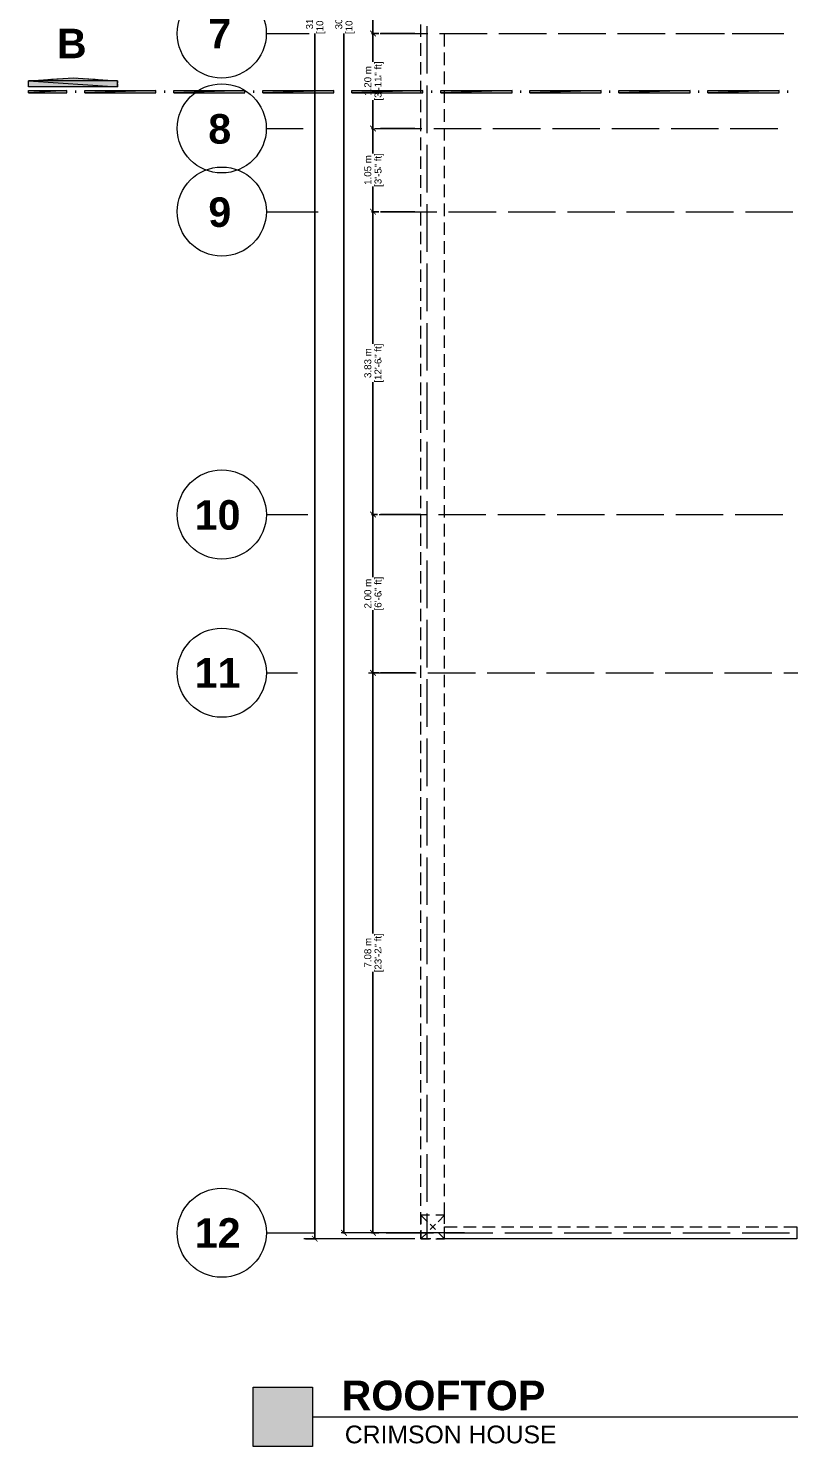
# Model space of a CAD drawing. Header units: metres. Extents: x 14 to 155, y 0 to 125.
# Drawn here: x 91.46 to 101.08, y 87.46 to 105.38 of the extents above; entities that cross this region are included whole.
import ezdxf

# ---------------------------------------------------------------- set-up
doc = ezdxf.new("R2010")
doc.units = ezdxf.units.M
doc.layers.get('Defpoints').update_dxf_attribs({"lineweight": 0})
for name, color, linetype in [('Edges', 7, 'Continuous'), ('PDF2_Solid Fills', 7, 'Continuous'), ('PDF2_Text', 255, 'Continuous'), ('PDF_Text', 255, 'Continuous')]:
    doc.layers.add(name, color=color, linetype=linetype)
doc.layers.add('PDF2_Geometry', color=7, linetype='Continuous', true_color=0xffbe80)
doc.styles.add('PDF Arial', font='arial.ttf')
doc.styles.add('PDF Arial Bold', font='arialbd.ttf')
doc.styles.add('TEXTS', font='swissl.ttf')
doc.dimstyles.new('Copy of DIMTEXT', dxfattribs={"dimscale": 0.3, "dimtxt": 0.22, "dimasz": 0.18, "dimexe": 0.05, "dimexo": 0.05, "dimgap": 0.05, "dimtad": 0, "dimzin": 1, "dimdsep": 46, "dimtxsty": 'TEXTS', "dimblk": 'ARCHTICK', "dimcen": 0.1, "dimclrd": 256, "dimclre": 6, "dimclrt": 7, "dimadec": 0, "dimazin": 0, "dimtfac": 0.15, "dimtix": 1, "dimtofl": 0, "dimtmove": 1, "dimatfit": 3, "dimldrblk": 'OPEN', "dimfxl": 0, "dimtolj": 1, "dimtzin": 0, "dimarcsym": 0})

# ---------------------------------------------------------------- blocks, each defined once
blk = doc.blocks.new('_ArchTick')
at = {"color": 0, "linetype": 'ByBlock', "const_width": 0.15}
blk.add_lwpolyline([(-0.5, -0.5), (0.5, 0.5)], dxfattribs=at)
blk = doc.blocks.new('*D64')
at = {"layer": 'Defpoints', "color": 0, "transparency": 16777216}
for p in [(94.943, 121.09), (94.944, 90.09), (95.081, 90.09)]:
    blk.add_point(p, dxfattribs=at)
at = {"layer": 'Edges', "color": 6, "lineweight": -2, "transparency": 16777216}
for p, q in [((94.963, 121.09), (95.101, 121.09)), ((94.964, 90.09), (95.101, 90.09))]:
    blk.add_line(p, q, dxfattribs=at)
at = {"layer": 'Edges', "lineweight": -2, "transparency": 16777216}
for p, q in [((95.081, 121.09), (95.081, 105.864)), ((95.081, 90.09), (95.081, 105.315))]:
    blk.add_line(p, q, dxfattribs=at)
at = {"layer": 'Edges', "lineweight": -2, "transparency": 16777216, "xscale": 0.072, "yscale": 0.072, "zscale": 0.072}
for p, rotation in [((95.081, 121.09), 90), ((95.081, 90.09), 270)]:
    blk.add_blockref('_ArchTick', p, dxfattribs=dict(at, rotation=rotation))
at = {"layer": 'Edges', "color": 7, "transparency": 16777216, "char_height": 0.088, "attachment_point": 5, "rotation": 90, "style": 'TEXTS'}
for s, insert in [('\\A1;31.00 m', (95.015, 105.59)), ('\\A1;[101\'-8{\\H0.15x;\\S1/2;}" ft]', (95.157, 105.59))]:
    blk.add_mtext(s, dxfattribs=dict(at, insert=insert))
blk = doc.blocks.new('_Open')
at = {"color": 0, "linetype": 'ByBlock', "lineweight": -2}
for p, q in [((-1, 0.17), (0, 0)), ((-1, -0.17), (0, 0)), ((0, 0), (-1, 0))]:
    blk.add_line(p, q, dxfattribs=at)
blk = doc.blocks.new('*D65')
at = {"layer": 'Defpoints', "color": 0, "transparency": 16777216}
for p in [(95.413, 121.014), (95.414, 90.165), (95.449, 90.165)]:
    blk.add_point(p, dxfattribs=at)
at = {"layer": 'Edges', "color": 6, "lineweight": -2, "transparency": 16777216}
for p, q in [((95.433, 121.014), (95.469, 121.014)), ((95.434, 90.165), (95.469, 90.165))]:
    blk.add_line(p, q, dxfattribs=at)
at = {"layer": 'Edges', "lineweight": -2, "transparency": 16777216}
for p, q in [((95.449, 121.014), (95.449, 105.864)), ((95.449, 90.165), (95.449, 105.315))]:
    blk.add_line(p, q, dxfattribs=at)
at = {"layer": 'Edges', "lineweight": -2, "transparency": 16777216, "xscale": 0.072, "yscale": 0.072, "zscale": 0.072}
for p, rotation in [((95.449, 121.014), 90), ((95.449, 90.165), 270)]:
    blk.add_blockref('_ArchTick', p, dxfattribs=dict(at, rotation=rotation))
at = {"layer": 'Edges', "color": 7, "transparency": 16777216, "char_height": 0.088, "attachment_point": 5, "rotation": 90, "style": 'TEXTS'}
for s, insert in [('\\A1;30.85 m', (95.384, 105.59)), ('\\A1;[101\'-2{\\H0.15x;\\S1/2;}" ft]', (95.526, 105.59))]:
    blk.add_mtext(s, dxfattribs=dict(at, insert=insert))
blk = doc.blocks.new('*D69')
at = {"layer": 'Defpoints', "color": 0, "transparency": 16777216}
for p in [(95.71, 106.493), (95.816, 105.315), (95.91, 105.315)]:
    blk.add_point(p, dxfattribs=at)
at = {"layer": 'Edges', "color": 6, "lineweight": -2, "transparency": 16777216}
for p, q in [((95.73, 106.493), (95.836, 106.493)), ((95.89, 105.315), (95.796, 105.315))]:
    blk.add_line(p, q, dxfattribs=at)
at = {"layer": 'Edges', "lineweight": -2, "transparency": 16777216}
for p, q in [((95.816, 106.493), (95.816, 106.146)), ((95.816, 105.315), (95.816, 105.662))]:
    blk.add_line(p, q, dxfattribs=at)
at = {"layer": 'Edges', "lineweight": -2, "transparency": 16777216, "xscale": 0.072, "yscale": 0.072, "zscale": 0.072}
for p, rotation in [((95.816, 106.493), 90), ((95.816, 105.315), 270)]:
    blk.add_blockref('_ArchTick', p, dxfattribs=dict(at, rotation=rotation))
at = {"layer": 'Edges', "color": 7, "transparency": 16777216, "char_height": 0.088, "attachment_point": 5, "rotation": 90, "style": 'TEXTS'}
for s, insert in [('\\A1;1.18 m', (95.751, 105.904)), ('\\A1;[3\'-10{\\H0.15x;\\S1/2;}" ft]', (95.893, 105.904))]:
    blk.add_mtext(s, dxfattribs=dict(at, insert=insert))
blk = doc.blocks.new('*D70')
at = {"layer": 'Defpoints', "color": 0, "transparency": 16777216}
for p in [(95.91, 105.315), (95.816, 104.116), (95.834, 104.116)]:
    blk.add_point(p, dxfattribs=at)
at = {"layer": 'Edges', "color": 6, "lineweight": -2, "transparency": 16777216}
for p, q in [((95.89, 105.315), (95.796, 105.315)), ((95.816, 104.116), (95.796, 104.116))]:
    blk.add_line(p, q, dxfattribs=at)
at = {"layer": 'Edges', "lineweight": -2, "transparency": 16777216}
for p, q in [((95.816, 105.315), (95.816, 104.958)), ((95.816, 104.116), (95.816, 104.474))]:
    blk.add_line(p, q, dxfattribs=at)
at = {"layer": 'Edges', "lineweight": -2, "transparency": 16777216, "xscale": 0.072, "yscale": 0.072, "zscale": 0.072}
for p, rotation in [((95.816, 105.315), 90), ((95.816, 104.116), 270)]:
    blk.add_blockref('_ArchTick', p, dxfattribs=dict(at, rotation=rotation))
at = {"layer": 'Edges', "color": 7, "transparency": 16777216, "char_height": 0.088, "attachment_point": 5, "rotation": 90, "style": 'TEXTS'}
for s, insert in [('\\A1;1.20 m', (95.751, 104.716)), ('\\A1;[3\'-11{\\H0.15x;\\S1/4;}" ft]', (95.893, 104.716))]:
    blk.add_mtext(s, dxfattribs=dict(at, insert=insert))
blk = doc.blocks.new('*D71')
at = {"layer": 'Defpoints', "color": 0, "transparency": 16777216}
for p in [(95.834, 104.116), (95.816, 103.065), (95.911, 103.065)]:
    blk.add_point(p, dxfattribs=at)
at = {"layer": 'Edges', "color": 6, "lineweight": -2, "transparency": 16777216}
for p, q in [((95.816, 104.116), (95.796, 104.116)), ((95.891, 103.065), (95.796, 103.065))]:
    blk.add_line(p, q, dxfattribs=at)
at = {"layer": 'Edges', "lineweight": -2, "transparency": 16777216}
for p, q in [((95.816, 104.116), (95.816, 103.8)), ((95.816, 103.065), (95.816, 103.381))]:
    blk.add_line(p, q, dxfattribs=at)
at = {"layer": 'Edges', "lineweight": -2, "transparency": 16777216, "xscale": 0.072, "yscale": 0.072, "zscale": 0.072}
for p, rotation in [((95.816, 104.116), 90), ((95.816, 103.065), 270)]:
    blk.add_blockref('_ArchTick', p, dxfattribs=dict(at, rotation=rotation))
at = {"layer": 'Edges', "color": 7, "transparency": 16777216, "char_height": 0.088, "attachment_point": 5, "rotation": 90, "style": 'TEXTS'}
for s, insert in [('\\A1;1.05 m', (95.751, 103.591)), ('\\A1;[3\'-5{\\H0.15x;\\S1/2;}" ft]', (95.893, 103.591))]:
    blk.add_mtext(s, dxfattribs=dict(at, insert=insert))
blk = doc.blocks.new('*D72')
at = {"layer": 'Defpoints', "color": 0, "transparency": 16777216}
for p in [(95.911, 103.065), (95.816, 99.239), (95.894, 99.239)]:
    blk.add_point(p, dxfattribs=at)
at = {"layer": 'Edges', "color": 6, "lineweight": -2, "transparency": 16777216}
for p, q in [((95.891, 103.065), (95.796, 103.065)), ((95.874, 99.239), (95.796, 99.239))]:
    blk.add_line(p, q, dxfattribs=at)
at = {"layer": 'Edges', "lineweight": -2, "transparency": 16777216}
for p, q in [((95.816, 103.065), (95.816, 101.394)), ((95.816, 99.239), (95.816, 100.91))]:
    blk.add_line(p, q, dxfattribs=at)
at = {"layer": 'Edges', "lineweight": -2, "transparency": 16777216, "xscale": 0.072, "yscale": 0.072, "zscale": 0.072}
for p, rotation in [((95.816, 103.065), 90), ((95.816, 99.239), 270)]:
    blk.add_blockref('_ArchTick', p, dxfattribs=dict(at, rotation=rotation))
at = {"layer": 'Edges', "color": 7, "transparency": 16777216, "char_height": 0.088, "attachment_point": 5, "rotation": 90, "style": 'TEXTS'}
for s, insert in [('\\A1;3.83 m', (95.751, 101.152)), ('\\A1;[12\'-6{\\H0.15x;\\S1/2;}" ft]', (95.893, 101.152))]:
    blk.add_mtext(s, dxfattribs=dict(at, insert=insert))
blk = doc.blocks.new('*D73')
at = {"layer": 'Defpoints', "color": 0, "transparency": 16777216}
for p in [(95.894, 99.239), (95.816, 97.24), (95.911, 97.24)]:
    blk.add_point(p, dxfattribs=at)
at = {"layer": 'Edges', "color": 6, "lineweight": -2, "transparency": 16777216}
for p, q in [((95.874, 99.239), (95.796, 99.239)), ((95.891, 97.24), (95.796, 97.24))]:
    blk.add_line(p, q, dxfattribs=at)
at = {"layer": 'Edges', "lineweight": -2, "transparency": 16777216}
for p, q in [((95.816, 99.239), (95.816, 98.449)), ((95.816, 97.24), (95.816, 98.03))]:
    blk.add_line(p, q, dxfattribs=at)
at = {"layer": 'Edges', "lineweight": -2, "transparency": 16777216, "xscale": 0.072, "yscale": 0.072, "zscale": 0.072}
for p, rotation in [((95.816, 99.239), 90), ((95.816, 97.24), 270)]:
    blk.add_blockref('_ArchTick', p, dxfattribs=dict(at, rotation=rotation))
at = {"layer": 'Edges', "color": 7, "transparency": 16777216, "char_height": 0.088, "attachment_point": 5, "rotation": 90, "style": 'TEXTS'}
for s, insert in [('\\A1;2.00 m', (95.751, 98.24)), ('\\A1;[6\'-6{\\H0.15x;\\S3/4;}" ft]', (95.893, 98.24))]:
    blk.add_mtext(s, dxfattribs=dict(at, insert=insert))
blk = doc.blocks.new('*D74')
at = {"layer": 'Defpoints', "color": 0, "transparency": 16777216}
for p in [(95.911, 97.24), (95.816, 90.165), (95.911, 90.165)]:
    blk.add_point(p, dxfattribs=at)
at = {"layer": 'Edges', "color": 6, "lineweight": -2, "transparency": 16777216}
for p, q in [((95.891, 97.24), (95.796, 97.24)), ((95.891, 90.165), (95.796, 90.165))]:
    blk.add_line(p, q, dxfattribs=at)
at = {"layer": 'Edges', "lineweight": -2, "transparency": 16777216}
for p, q in [((95.816, 97.24), (95.816, 93.945)), ((95.816, 90.165), (95.816, 93.461))]:
    blk.add_line(p, q, dxfattribs=at)
at = {"layer": 'Edges', "lineweight": -2, "transparency": 16777216, "xscale": 0.072, "yscale": 0.072, "zscale": 0.072}
for p, rotation in [((95.816, 97.24), 90), ((95.816, 90.165), 270)]:
    blk.add_blockref('_ArchTick', p, dxfattribs=dict(at, rotation=rotation))
at = {"layer": 'Edges', "color": 7, "transparency": 16777216, "char_height": 0.088, "attachment_point": 5, "rotation": 90, "style": 'TEXTS'}
for s, insert in [('\\A1;7.08 m', (95.751, 93.703)), ('\\A1;[23\'-2{\\H0.15x;\\S1/2;}" ft]', (95.893, 93.703))]:
    blk.add_mtext(s, dxfattribs=dict(at, insert=insert))

msp = doc.modelspace()

# ---------------------------------------------------------------- linework, layer by layer
at = {"layer": 'PDF2_Geometry', "color": 0, "lineweight": 0}
for points in [[(96.421, 105.273), (96.421, 105.431)], [(96.496, 105.409), (96.496, 104.809)], [(94.468, 105.315), (95.008, 105.315)], [(95.909, 105.315), (96.509, 105.315)], [(96.421, 105.034), (96.421, 105.193)], [(96.658, 105.315), (97.258, 105.315)], [(96.721, 105.153), (96.721, 105.312)], [(97.408, 105.315), (98.008, 105.315)], [(98.159, 105.315), (98.759, 105.315)], [(98.909, 105.315), (99.509, 105.315)], [(99.644, 105.315), (100.206, 105.315)], [(99.658, 105.315), (100.258, 105.315)], [(100.357, 105.315), (100.957, 105.315)], [(100.408, 105.315), (101.008, 105.315)], [(96.721, 104.915), (96.721, 105.074)], [(96.421, 104.796), (96.421, 104.954)], [(96.721, 104.677), (96.721, 104.835)], [(91.463, 104.688), (91.463, 104.718), (91.511, 104.721)], [(91.463, 104.68), (91.463, 104.68)], [(91.493, 104.643), (91.463, 104.643), (91.463, 104.674)], [(91.5, 104.643), (91.5, 104.643)], [(91.568, 104.643), (91.508, 104.643)], [(91.519, 104.722), (91.519, 104.722)], [(91.527, 104.722), (91.587, 104.727)], [(91.576, 104.643), (91.576, 104.643)], [(91.643, 104.643), (91.583, 104.643)], [(91.594, 104.727), (91.594, 104.727)], [(91.602, 104.727), (91.662, 104.732)], [(91.651, 104.643), (91.651, 104.643)], [(91.718, 104.643), (91.657, 104.643)], [(91.67, 104.732), (91.67, 104.732)], [(91.676, 104.732), (91.737, 104.737)], [(91.724, 104.643), (91.724, 104.643)], [(91.793, 104.643), (91.732, 104.643)], [(91.743, 104.737), (91.743, 104.737)], [(91.751, 104.738), (91.811, 104.741)], [(91.8, 104.643), (91.8, 104.643)], [(91.867, 104.643), (91.807, 104.643)], [(91.818, 104.741), (91.818, 104.741)], [(91.826, 104.743), (91.886, 104.746)], [(91.875, 104.643), (91.875, 104.643)], [(91.942, 104.643), (91.883, 104.643)], [(91.894, 104.747), (91.894, 104.747)], [(91.901, 104.747), (91.961, 104.751)], [(91.95, 104.643), (91.95, 104.643)], [(92.017, 104.643), (91.958, 104.643)], [(91.969, 104.752), (91.969, 104.752)], [(91.977, 104.752), (92.025, 104.755), (92.074, 104.752)], [(92.025, 104.643), (92.025, 104.643)], [(92.093, 104.643), (92.033, 104.643)], [(92.082, 104.752), (92.082, 104.752)], [(92.089, 104.751), (92.149, 104.748)], [(92.1, 104.643), (92.1, 104.643)], [(92.168, 104.643), (92.108, 104.643)], [(92.157, 104.747), (92.157, 104.747)], [(92.165, 104.746), (92.224, 104.743)], [(92.176, 104.643), (92.176, 104.643)], [(92.243, 104.643), (92.182, 104.643)], [(92.232, 104.741), (92.232, 104.741)], [(92.24, 104.741), (92.299, 104.738)], [(92.251, 104.643), (92.251, 104.643)], [(92.318, 104.643), (92.257, 104.643)], [(92.306, 104.737), (92.306, 104.737)], [(92.313, 104.737), (92.373, 104.732)], [(92.324, 104.643), (92.324, 104.643)], [(92.393, 104.643), (92.332, 104.643)], [(92.381, 104.732), (92.381, 104.732)], [(92.389, 104.732), (92.448, 104.727)], [(92.4, 104.643), (92.4, 104.643)], [(92.467, 104.643), (92.407, 104.643)], [(92.456, 104.727), (92.456, 104.727)], [(92.464, 104.727), (92.523, 104.722)], [(92.475, 104.643), (92.475, 104.643)], [(92.542, 104.643), (92.483, 104.643)], [(92.531, 104.722), (92.531, 104.722)], [(92.539, 104.721), (92.588, 104.718), (92.588, 104.688)], [(92.55, 104.643), (92.55, 104.643)], [(92.588, 104.674), (92.588, 104.643), (92.558, 104.643)], [(92.588, 104.68), (92.588, 104.68)], [(96.421, 104.558), (96.421, 104.716)], [(96.496, 104.658), (96.497, 104.058)], [(91.46, 104.566), (91.46, 104.596)], [(92.061, 104.566), (92.061, 104.596)], [(93.186, 104.566), (93.186, 104.596)], [(94.311, 104.566), (94.311, 104.596)], [(96.421, 104.32), (96.421, 104.478)], [(96.561, 104.566), (96.561, 104.596)], [(96.721, 104.439), (96.721, 104.597)], [(97.686, 104.566), (97.686, 104.596)], [(98.81, 104.566), (98.81, 104.596)], [(99.937, 104.566), (99.937, 104.596)], [(101.062, 104.566), (101.062, 104.596)], [(96.721, 104.201), (96.721, 104.359)], [(94.468, 104.116), (94.933, 104.116)], [(95.834, 104.116), (96.434, 104.116)], [(96.421, 104.082), (96.421, 104.24)], [(96.584, 104.116), (97.184, 104.116)], [(96.721, 103.963), (96.721, 104.121)], [(97.333, 104.116), (97.933, 104.116)], [(98.084, 104.116), (98.684, 104.116)], [(98.834, 104.116), (99.434, 104.116)], [(99.584, 104.116), (100.184, 104.116)], [(100.333, 104.116), (100.933, 104.117)], [(96.421, 103.844), (96.421, 104.002)], [(96.421, 103.606), (96.421, 103.764)], [(96.497, 103.908), (96.497, 103.308)], [(96.721, 103.725), (96.721, 103.883)], [(96.721, 103.487), (96.721, 103.645)], [(96.421, 103.368), (96.421, 103.526)], [(96.721, 103.248), (96.721, 103.407)], [(96.421, 103.129), (96.421, 103.288)], [(94.468, 103.065), (95.123, 103.065)], [(96.022, 103.065), (96.622, 103.065)], [(96.421, 102.891), (96.421, 103.05)], [(96.497, 103.159), (96.497, 102.559)], [(96.721, 103.01), (96.721, 103.169)], [(96.772, 103.065), (97.372, 103.065)], [(97.523, 103.065), (98.123, 103.065)], [(98.273, 103.065), (98.873, 103.065)], [(99.022, 103.065), (99.622, 103.065)], [(99.772, 103.065), (100.372, 103.065)], [(100.523, 103.065), (101.123, 103.065)], [(96.721, 102.772), (96.721, 102.93)], [(96.421, 102.653), (96.421, 102.811)], [(96.721, 102.534), (96.721, 102.692)], [(96.421, 102.415), (96.421, 102.573)], [(96.421, 102.177), (96.421, 102.335)], [(96.497, 102.409), (96.497, 101.809)], [(96.721, 102.296), (96.721, 102.454)], [(96.721, 102.058), (96.721, 102.216)], [(96.421, 101.939), (96.421, 102.097)], [(96.721, 101.82), (96.721, 101.978)], [(96.421, 101.701), (96.421, 101.859)], [(96.421, 101.462), (96.421, 101.621)], [(96.497, 101.658), (96.497, 101.058)], [(96.721, 101.582), (96.721, 101.74)], [(96.721, 101.343), (96.721, 101.502)], [(96.421, 101.224), (96.421, 101.383)], [(96.721, 101.105), (96.721, 101.263)], [(96.421, 100.986), (96.421, 101.144)], [(96.421, 100.748), (96.421, 100.906)], [(96.497, 100.908), (96.497, 100.308)], [(96.721, 100.867), (96.721, 101.025)], [(96.721, 100.629), (96.721, 100.787)], [(96.421, 100.51), (96.421, 100.668)], [(96.721, 100.391), (96.721, 100.549)], [(96.421, 100.272), (96.421, 100.43)], [(96.421, 100.034), (96.421, 100.192)], [(96.497, 100.159), (96.497, 99.559)], [(96.721, 100.153), (96.721, 100.311)], [(96.721, 99.915), (96.721, 100.073)], [(96.421, 99.795), (96.421, 99.954)], [(96.721, 99.676), (96.721, 99.835)], [(96.421, 99.557), (96.421, 99.716)], [(96.421, 99.319), (96.421, 99.477)], [(96.721, 99.438), (96.721, 99.597)], [(96.497, 99.408), (96.497, 98.808)], [(96.721, 99.2), (96.721, 99.358)], [(94.468, 99.239), (94.994, 99.239)], [(95.894, 99.239), (96.494, 99.239)], [(96.421, 99.239), (95.911, 99.239), (96.346, 99.239)], [(96.421, 99.081), (96.421, 99.239)], [(96.644, 99.239), (97.244, 99.239)], [(96.721, 98.962), (96.721, 99.12)], [(97.394, 99.239), (97.994, 99.239)], [(98.143, 99.239), (98.743, 99.239)], [(98.894, 99.239), (99.494, 99.239)], [(99.644, 99.239), (100.244, 99.239)], [(100.395, 99.239), (100.995, 99.24)], [(96.421, 98.843), (96.421, 99.001)], [(96.421, 98.605), (96.421, 98.763)], [(96.721, 98.724), (96.721, 98.882)], [(96.497, 98.658), (96.497, 98.058)], [(96.721, 98.486), (96.721, 98.644)], [(96.422, 98.367), (96.421, 98.525)], [(96.721, 98.248), (96.721, 98.406)], [(96.422, 98.129), (96.422, 98.287)], [(96.422, 97.89), (96.422, 98.049)], [(96.721, 98.009), (96.721, 98.168)], [(96.497, 97.908), (96.497, 97.308)], [(96.721, 97.771), (96.721, 97.93)], [(96.422, 97.652), (96.422, 97.811)], [(96.721, 97.533), (96.721, 97.691)], [(96.422, 97.414), (96.422, 97.572)], [(96.422, 97.176), (96.422, 97.334)], [(96.721, 97.295), (96.721, 97.453)], [(94.468, 97.24), (94.86, 97.24)], [(95.76, 97.24), (96.36, 97.24)], [(96.497, 97.159), (96.497, 96.559)], [(96.511, 97.24), (97.111, 97.24)], [(96.721, 97.057), (96.721, 97.215)], [(97.26, 97.24), (97.86, 97.24)], [(98.01, 97.24), (98.61, 97.24)], [(98.761, 97.24), (99.361, 97.24)], [(99.511, 97.24), (100.111, 97.24)], [(100.26, 97.24), (100.86, 97.24)], [(101.01, 97.24), (101.61, 97.24)], [(96.422, 96.938), (96.422, 97.096)], [(96.721, 96.819), (96.721, 96.977)], [(96.422, 96.7), (96.422, 96.858)], [(96.422, 96.462), (96.422, 96.62)], [(96.721, 96.581), (96.721, 96.739)], [(96.497, 96.408), (96.497, 95.808)], [(96.721, 96.343), (96.721, 96.501)], [(96.422, 96.223), (96.422, 96.382)], [(96.721, 96.104), (96.721, 96.263)], [(96.422, 95.985), (96.422, 96.144)], [(96.422, 95.747), (96.422, 95.905)], [(96.721, 95.866), (96.721, 96.025)], [(96.721, 95.628), (96.721, 95.786)], [(96.422, 95.509), (96.422, 95.667)], [(96.497, 95.658), (96.497, 95.058)], [(96.721, 95.39), (96.721, 95.548)], [(96.422, 95.271), (96.422, 95.429)], [(96.422, 95.033), (96.422, 95.191)], [(96.721, 95.152), (96.721, 95.31)], [(96.721, 94.914), (96.721, 95.072)], [(96.422, 94.795), (96.422, 94.953)], [(96.497, 94.908), (96.497, 94.308)], [(96.721, 94.676), (96.721, 94.834)], [(96.422, 94.557), (96.422, 94.715)], [(96.422, 94.318), (96.422, 94.477)], [(96.721, 94.437), (96.721, 94.596)], [(96.721, 94.199), (96.721, 94.358)], [(96.422, 94.08), (96.422, 94.238)], [(96.497, 94.159), (96.497, 93.559)], [(96.721, 93.961), (96.721, 94.119)], [(96.422, 93.842), (96.422, 94)], [(96.422, 93.604), (96.422, 93.762)], [(96.721, 93.723), (96.721, 93.881)], [(96.422, 93.366), (96.422, 93.524)], [(96.721, 93.485), (96.721, 93.643)], [(96.497, 93.408), (96.497, 92.808)], [(96.721, 93.247), (96.721, 93.405)], [(96.422, 93.128), (96.422, 93.286)], [(96.721, 93.009), (96.721, 93.167)], [(96.422, 92.89), (96.422, 93.048)], [(96.422, 92.652), (96.422, 92.81)], [(96.721, 92.771), (96.721, 92.929)], [(96.497, 92.658), (96.497, 92.058)], [(96.721, 92.532), (96.721, 92.691)], [(96.422, 92.413), (96.422, 92.572)], [(96.721, 92.294), (96.721, 92.453)], [(96.422, 92.175), (96.422, 92.334)], [(96.422, 91.937), (96.422, 92.095)], [(96.721, 92.056), (96.721, 92.214)], [(96.721, 91.818), (96.721, 91.976)], [(96.422, 91.699), (96.422, 91.857)], [(96.497, 91.909), (96.497, 91.309)], [(96.721, 91.58), (96.721, 91.738)], [(96.422, 91.461), (96.422, 91.619)], [(96.422, 91.223), (96.422, 91.381)], [(96.721, 91.342), (96.721, 91.5)], [(96.721, 91.104), (96.721, 91.262)], [(96.422, 90.985), (96.422, 91.143)], [(96.497, 91.158), (96.497, 90.558)], [(96.721, 90.866), (96.721, 91.024)], [(96.422, 90.746), (96.422, 90.905)], [(96.422, 90.508), (96.422, 90.667)], [(96.721, 90.627), (96.721, 90.786)], [(96.64, 90.306), (96.721, 90.389), (96.721, 90.548)], [(96.422, 90.27), (96.422, 90.428)], [(96.532, 90.389), (96.422, 90.389), (96.422, 90.28)], [(96.422, 90.389), (96.505, 90.306)], [(96.497, 90.408), (96.497, 90.09)], [(96.721, 90.28), (96.721, 90.389), (96.611, 90.389)], [(94.468, 90.165), (95.082, 90.165)], [(96.972, 90.165), (95.414, 90.165)], [(96.347, 90.165), (95.911, 90.165)], [(95.983, 90.165), (96.583, 90.165)], [(96.422, 90.2), (96.422, 90.09), (96.532, 90.09)], [(96.547, 90.09), (96.422, 90.09), (96.422, 90.19)], [(96.505, 90.171), (96.422, 90.09)], [(96.538, 90.273), (96.605, 90.206)], [(96.605, 90.273), (96.538, 90.206)], [(96.611, 90.09), (96.721, 90.09), (96.721, 90.2)], [(96.64, 90.171), (96.721, 90.09)], [(96.882, 90.09), (96.721, 90.09), (96.721, 90.239), (96.882, 90.239)], [(96.732, 90.165), (97.332, 90.165)], [(96.962, 90.239), (97.121, 90.239)], [(97.2, 90.239), (97.359, 90.239)], [(97.439, 90.239), (97.597, 90.239)], [(97.482, 90.165), (98.083, 90.165)], [(97.677, 90.239), (97.835, 90.239)], [(97.915, 90.239), (98.073, 90.239)], [(98.153, 90.239), (98.311, 90.239)], [(98.233, 90.165), (98.833, 90.165)], [(98.391, 90.239), (98.549, 90.239)], [(98.629, 90.239), (98.788, 90.239)], [(98.867, 90.239), (99.026, 90.239)], [(98.983, 90.165), (99.583, 90.165)], [(99.106, 90.239), (99.264, 90.239)], [(99.344, 90.239), (99.502, 90.239)], [(99.582, 90.239), (99.74, 90.239)], [(99.732, 90.165), (100.332, 90.165)], [(99.82, 90.239), (99.978, 90.239)], [(100.058, 90.239), (100.216, 90.239)], [(100.296, 90.239), (100.454, 90.239)], [(100.483, 90.165), (101.083, 90.165)], [(100.534, 90.239), (100.693, 90.239)], [(100.773, 90.239), (100.931, 90.239)], [(101.011, 90.239), (101.172, 90.239), (101.172, 90.09), (101.011, 90.09)], [(96.347, 90.09), (94.944, 90.09)], [(96.785, 90.09), (96.627, 90.09)], [(97.023, 90.09), (96.865, 90.09)], [(97.121, 90.09), (96.962, 90.09)], [(97.262, 90.09), (97.103, 90.09)], [(97.359, 90.09), (97.2, 90.09)], [(97.5, 90.09), (97.341, 90.09)], [(97.597, 90.09), (97.439, 90.09)], [(97.738, 90.09), (97.58, 90.09)], [(97.835, 90.09), (97.677, 90.09)], [(97.976, 90.09), (97.818, 90.09)], [(98.073, 90.09), (97.915, 90.09)], [(98.214, 90.09), (98.056, 90.09)], [(98.311, 90.09), (98.153, 90.09)], [(98.452, 90.09), (98.294, 90.09)], [(98.549, 90.09), (98.391, 90.09)], [(98.69, 90.09), (98.532, 90.09)], [(98.788, 90.09), (98.629, 90.09)], [(98.929, 90.09), (98.77, 90.09)], [(99.026, 90.09), (98.867, 90.09)], [(99.167, 90.09), (99.008, 90.09)], [(99.264, 90.09), (99.106, 90.09)], [(99.405, 90.09), (99.247, 90.09)], [(99.502, 90.09), (99.344, 90.09)], [(99.643, 90.09), (99.485, 90.09)], [(99.74, 90.09), (99.582, 90.09)], [(99.881, 90.09), (99.723, 90.09)], [(99.978, 90.09), (99.82, 90.09)], [(100.119, 90.09), (99.961, 90.09)], [(100.216, 90.09), (100.058, 90.09)], [(100.357, 90.09), (100.199, 90.09)], [(100.454, 90.09), (100.296, 90.09)], [(100.595, 90.09), (100.437, 90.09)], [(100.693, 90.09), (100.534, 90.09)], [(100.834, 90.09), (100.675, 90.09)], [(100.931, 90.09), (100.772, 90.09)], [(101.072, 90.09), (100.913, 90.09)], [(95.051, 87.84), (107.928, 87.841)]]:
    msp.add_lwpolyline(points, dxfattribs=at)
for points in [[(95.91, 105.315), (96.346, 105.315)], [(92.025, 104.755), (92.588, 104.718), (91.463, 104.718)], [(92.588, 104.718), (91.463, 104.718), (92.588, 104.643)], [(91.463, 104.718), (92.588, 104.643), (91.463, 104.643)], [(91.948, 104.566), (91.948, 104.596), (91.46, 104.566)], [(91.948, 104.596), (91.46, 104.566), (91.46, 104.596)], [(93.073, 104.566), (93.073, 104.596), (92.174, 104.566)], [(93.073, 104.596), (92.174, 104.566), (92.174, 104.596)], [(94.198, 104.566), (94.198, 104.596), (93.299, 104.566)], [(94.198, 104.596), (93.299, 104.566), (93.299, 104.596)], [(95.323, 104.566), (95.323, 104.596), (94.424, 104.566)], [(95.323, 104.596), (94.424, 104.566), (94.424, 104.596)], [(96.448, 104.566), (96.448, 104.596), (95.549, 104.566)], [(96.448, 104.596), (95.549, 104.566), (95.549, 104.596)], [(97.574, 104.566), (97.574, 104.596), (96.673, 104.566)], [(97.574, 104.596), (96.673, 104.566), (96.673, 104.596)], [(98.699, 104.566), (98.699, 104.596), (97.798, 104.566)], [(98.699, 104.596), (97.798, 104.566), (97.798, 104.596)], [(99.824, 104.566), (99.824, 104.596), (98.923, 104.566)], [(99.824, 104.596), (98.923, 104.566), (98.923, 104.596)], [(100.949, 104.566), (100.949, 104.596), (100.048, 104.566)], [(100.949, 104.596), (100.048, 104.566), (100.048, 104.596)], [(95.911, 104.116), (96.346, 104.116)], [(95.911, 103.065), (96.346, 103.065)], [(95.911, 97.24), (96.346, 97.24)], [(94.301, 88.215), (95.051, 88.215), (95.051, 87.464), (94.301, 87.464)]]:
    msp.add_lwpolyline(points, close=True, dxfattribs=at)
for centre in [(93.904, 105.316), (93.904, 104.117), (93.905, 103.066), (93.905, 99.24), (93.905, 97.241), (93.905, 90.166)]:
    msp.add_circle(centre, 0.563, dxfattribs=at)
at = {"layer": 'PDF2_Solid Fills', "color": 0, "transparency": 33554559}
for points in [[(91.463, 104.718), (92.588, 104.718), (92.025, 104.755)], [(91.463, 104.718), (92.588, 104.643), (92.588, 104.718)], [(91.463, 104.643), (92.588, 104.643), (91.463, 104.718)], [(91.46, 104.596), (91.46, 104.566), (91.948, 104.596)], [(91.46, 104.566), (91.948, 104.566), (91.948, 104.596)], [(92.174, 104.596), (92.174, 104.566), (93.073, 104.596)], [(92.174, 104.566), (93.073, 104.566), (93.073, 104.596)], [(93.299, 104.596), (93.299, 104.566), (94.198, 104.596)], [(93.299, 104.566), (94.198, 104.566), (94.198, 104.596)], [(94.424, 104.596), (94.424, 104.566), (95.323, 104.596)], [(94.424, 104.566), (95.323, 104.566), (95.323, 104.596)], [(95.549, 104.596), (95.549, 104.566), (96.448, 104.596)], [(95.549, 104.566), (96.448, 104.566), (96.448, 104.596)], [(96.673, 104.596), (96.673, 104.566), (97.574, 104.596)], [(96.673, 104.566), (97.574, 104.566), (97.574, 104.596)], [(97.798, 104.596), (97.798, 104.566), (98.699, 104.596)], [(97.798, 104.566), (98.699, 104.566), (98.699, 104.596)], [(98.923, 104.596), (98.923, 104.566), (99.824, 104.596)], [(98.923, 104.566), (99.824, 104.566), (99.824, 104.596)], [(100.048, 104.596), (100.048, 104.566), (100.949, 104.596)], [(100.048, 104.566), (100.949, 104.566), (100.949, 104.596)], [(95.051, 88.215), (94.301, 88.215), (95.051, 87.464)], [(94.301, 88.215), (95.051, 87.464), (94.301, 87.464)]]:
    msp.add_solid(points, dxfattribs=at)

# ---------------------------------------------------------------- texts
at = {"layer": 'PDF2_Text', "color": 0, "attachment_point": 7, "rotation": 0.0022, "style": 'PDF Arial Bold'}
for s, insert, char_height in [('B', (91.82, 105.003), 0.373), ('7', (93.734, 105.127), 0.373), ('8', (93.734, 103.919), 0.373), ('9', (93.735, 102.867), 0.373), ('10', (93.562, 99.042), 0.3732), ('11', (93.562, 97.052), 0.3732), ('12', (93.563, 89.977), 0.3732), ('ROOFTOP', (95.418, 87.919), 0.3732)]:
    msp.add_mtext(s, dxfattribs=dict(at, insert=insert, char_height=char_height))
at = {"layer": 'PDF_Text', "color": 0, "insert": (95.46, 87.503), "char_height": 0.22394, "attachment_point": 7, "rotation": 0.0022, "style": 'PDF Arial'}
msp.add_mtext('CRIMSON HOUSE', dxfattribs=at)

# ---------------------------------------------------------------- dimensions: what is measured, and where the dimension line sits
at = {"layer": 'Edges'}
for base, p1, p2, picture, middle in [((95.081, 90.09), (94.943, 121.09), (94.944, 90.09), '*D64', (95.081, 105.59)), ((95.449, 90.165), (95.413, 121.014), (95.414, 90.165), '*D65', (95.449, 105.59)), ((95.816, 105.315), (95.71, 106.493), (95.91, 105.315), '*D69', (95.816, 105.904)), ((95.816, 104.116), (95.91, 105.315), (95.834, 104.116), '*D70', (95.816, 104.716)), ((95.816, 103.065), (95.834, 104.116), (95.911, 103.065), '*D71', (95.816, 103.591)), ((95.816, 99.239), (95.911, 103.065), (95.894, 99.239), '*D72', (95.816, 101.152)), ((95.816, 97.24), (95.894, 99.239), (95.911, 97.24), '*D73', (95.816, 98.24)), ((95.816, 90.1651), (95.9108, 97.2402), (95.9111, 90.1651), '*D74', (95.816, 93.7027))]:
    dim = msp.add_linear_dim(base=base, p1=p1, p2=p2, angle=90, dimstyle='Copy of DIMTEXT', override={"dimscale": 0.4, "dimpost": ' m\\X', "dimfxl": 0.9, "dimfxlon": 1}, dxfattribs=at)
    dim.commit()
    dim.dimension.update_dxf_attribs({"geometry": picture, "text_midpoint": middle})

doc.saveas('drawing.dxf')
